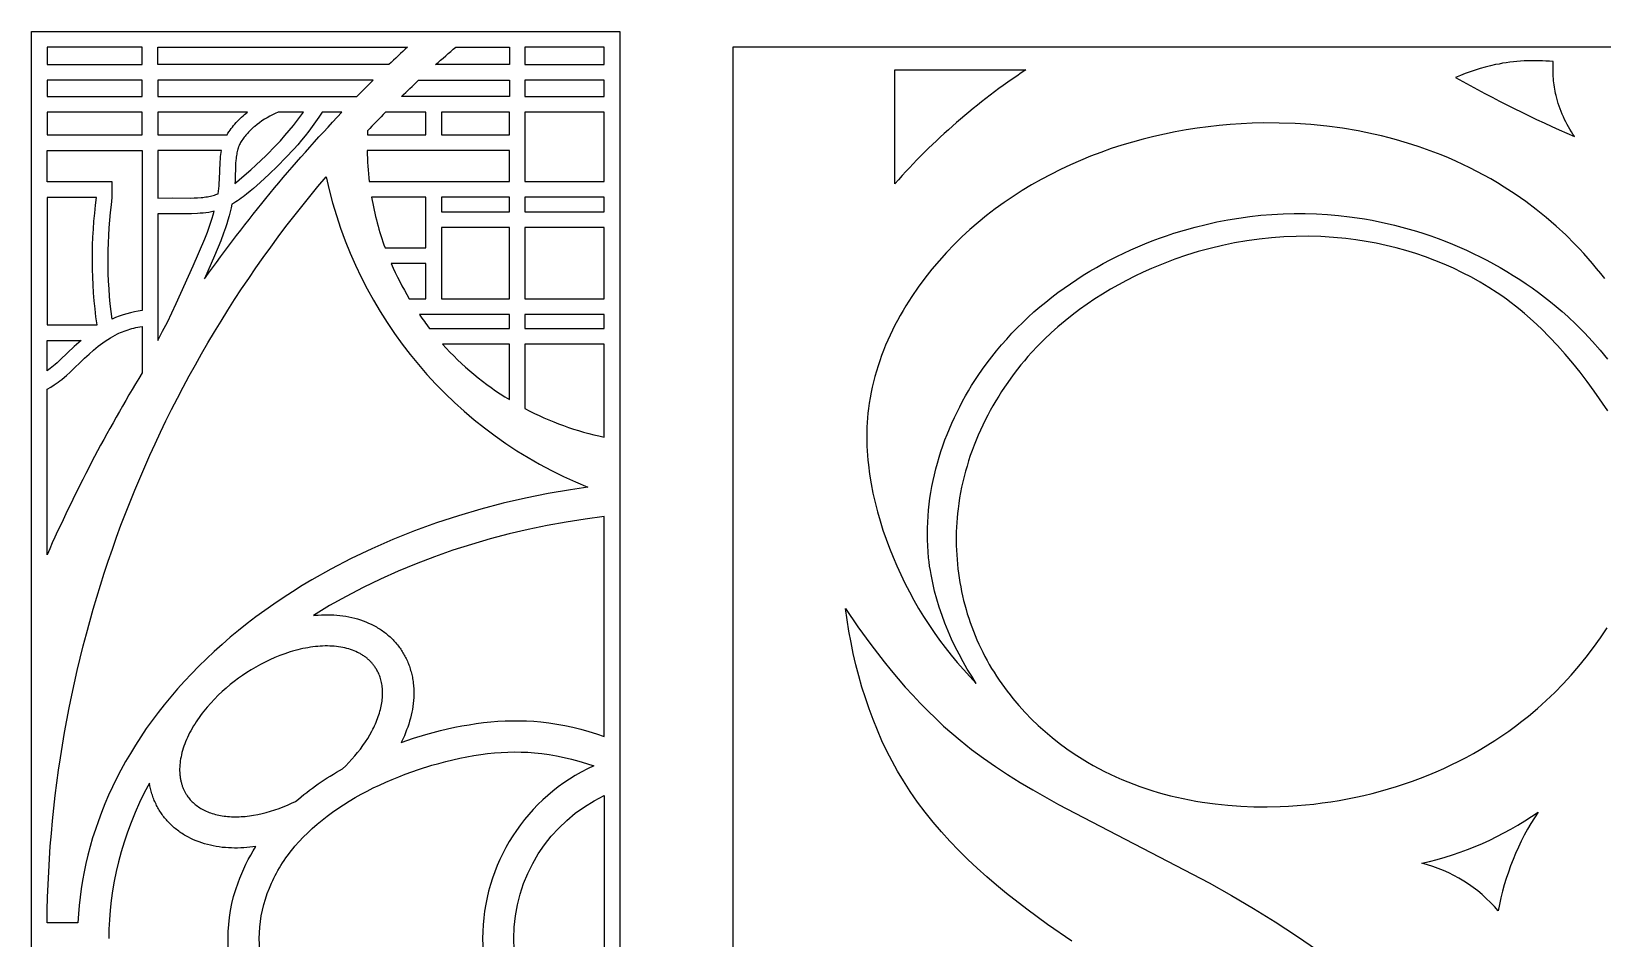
# Model space of a CAD drawing. Header units: millimetres. Extents: x 23 to 3094, y 69 to 2398.
# Drawn here: x 23 to 2034, y 1237 to 2398 of the extents above; entities that cross this region are included whole.
import ezdxf

# ---------------------------------------------------------------- set-up
doc = ezdxf.new("R2010")
doc.units = ezdxf.units.MM
doc.layers.get('0').update_dxf_attribs({"color": 1})

msp = doc.modelspace()

# ---------------------------------------------------------------- linework, layer by layer
for points in [[(776.2, 76.5), (23.4, 76.5), (23.4, 2398.2), (776.2, 2398.2)], [(43.4, 2355.7), (165.1, 2355.7), (165.1, 2378.2), (43.4, 2378.2)], [(654.9, 2378.2), (654.9, 2355.7), (756.2, 2355.7), (756.2, 2378.2)], [(920.9, 68.7), (2196.8, 68.7), (2196.8, 2378.2), (920.9, 2378.2)], [(43.4, 2335.7), (43.4, 2314.8), (165.1, 2314.8), (165.1, 2335.7)], [(654.9, 2335.7), (654.9, 2314.8), (756.2, 2314.8), (756.2, 2335.7)], [(43.4, 2294.8), (43.4, 2265.8), (165.1, 2265.8), (165.1, 2294.8)], [(273.7, 2265.8), (274.9, 2267.9), (276.2, 2270), (277.5, 2272), (279, 2274), (280.5, 2275.9), (282, 2277.8), (283.6, 2279.7), (285.3, 2281.6), (287, 2283.4), (288.7, 2285.1), (290.5, 2286.9), (292.3, 2288.5), (294.1, 2290.2), (296, 2291.8), (297.8, 2293.3), (299.7, 2294.8), (185.1, 2294.8), (185.1, 2265.8)], [(548.1, 2294.8), (548.1, 2265.8), (634.9, 2265.8), (634.9, 2294.8)], [(654.9, 2294.8), (654.9, 2206.1), (756.2, 2206.1), (756.2, 2294.8)], [(185.1, 2184.8), (203.4, 2185.1), (226.9, 2185), (231.5, 2185.1), (236, 2185.3), (240.4, 2185.6), (242.5, 2185.8), (244.5, 2186.1), (246.5, 2186.4), (248.5, 2186.7), (250.4, 2187), (252.3, 2187.5), (254.1, 2187.9), (255.9, 2188.4), (257.6, 2188.9), (259.2, 2189.5), (260.7, 2190), (262.2, 2190.6), (262.6, 2193.9), (263, 2197.2), (263.4, 2200.5), (263.7, 2203.8), (264, 2209.1), (264.8, 2230.3), (265.1, 2235.6), (265.4, 2238.2), (265.7, 2240.7), (266, 2243.3), (266.5, 2245.8), (185.1, 2245.8)], [(634.9, 2167.4), (634.9, 2186.1), (548.1, 2186.1), (548.1, 2167.4)], [(654.9, 2186.1), (654.9, 2167.4), (756.2, 2167.4), (756.2, 2186.1)], [(185.1, 2164.7), (185.1, 2002.9), (191.3, 2014.5), (197.3, 2026.2), (208.7, 2050), (230.2, 2098.3), (245.1, 2132.8), (248.5, 2141.5), (251.7, 2150.3), (254.6, 2159.1), (256, 2163.6), (257.3, 2168.1), (255.5, 2167.7), (253.8, 2167.3), (252, 2167), (250.2, 2166.7), (246.6, 2166.2), (243, 2165.8), (239.4, 2165.5), (235.7, 2165.3), (228.3, 2165)], [(548.1, 2056), (634.9, 2056), (634.9, 2147.4), (548.1, 2147.4)], [(654.9, 2056), (756.2, 2056), (756.2, 2147.4), (654.9, 2147.4)], [(756.2, 2036), (654.9, 2036), (654.9, 2018.2), (756.2, 2018.2)], [(86.9, 2002.9), (78.1, 1995), (60.7, 1978.3), (56.2, 1974.2), (53.9, 1972.2), (51.6, 1970.2), (49.6, 1968.6), (47.5, 1967), (45.5, 1965.5), (43.4, 1964), (43.4, 2002.9)], [(496.5, 1488.4), (512.3, 1493.7), (528.2, 1498.5), (537.4, 1501.1), (546.6, 1503.5), (555.8, 1505.7), (565, 1507.7), (574.2, 1509.5), (583.4, 1511.1), (592.6, 1512.5), (601.8, 1513.7), (611, 1514.7), (620.2, 1515.4), (629.4, 1515.9), (638.6, 1516.2), (647.7, 1516.2), (656.9, 1515.9), (666.1, 1515.4), (675.3, 1514.6), (685.6, 1513.4), (695.8, 1511.8), (706.1, 1509.9), (716.2, 1507.7), (726.3, 1505.2), (736.4, 1502.4), (746.3, 1499.3), (756.2, 1496), (756.2, 1777.4), (731.9, 1774.2), (707.6, 1770.3), (683.3, 1765.9), (659, 1760.8), (634.7, 1755.1), (610.5, 1748.8), (586.5, 1741.8), (562.6, 1734.2), (539, 1725.9), (515.6, 1717), (492.6, 1707.5), (470, 1697.4), (447.8, 1686.7), (426, 1675.3), (404.8, 1663.4), (384.1, 1650.9), (387.3, 1651.2), (390.4, 1651.4), (394.4, 1651.6), (398.4, 1651.8), (402.4, 1651.8), (406.4, 1651.7), (410.3, 1651.5), (414.2, 1651.2), (418.1, 1650.9), (422, 1650.4), (425.8, 1649.8), (429.6, 1649.1), (433.3, 1648.3), (437, 1647.4), (440.7, 1646.4), (444.3, 1645.2), (447.9, 1644), (451.4, 1642.7), (454.8, 1641.2), (458.2, 1639.6), (461.5, 1638), (463.1, 1637.1), (464.7, 1636.2), (466.3, 1635.2), (467.9, 1634.3), (469.4, 1633.3), (470.9, 1632.3), (472.4, 1631.3), (473.9, 1630.2), (475.4, 1629.1), (476.8, 1628), (478.2, 1626.9), (479.6, 1625.7), (480.9, 1624.6), (482.2, 1623.4), (483.5, 1622.1), (484.8, 1620.9), (486.1, 1619.6), (487.3, 1618.4), (488.5, 1617.1), (489.6, 1615.8), (490.7, 1614.4), (491.8, 1613.1), (492.9, 1611.7), (493.9, 1610.4), (495, 1609), (495.9, 1607.6), (496.9, 1606.1), (497.8, 1604.7), (498.8, 1603.2), (499.6, 1601.7), (500.5, 1600.2), (501.3, 1598.7), (502.1, 1597.2), (502.9, 1595.6), (503.6, 1594), (504.4, 1592.4), (505.1, 1590.8), (505.7, 1589.1), (506.4, 1587.5), (507, 1585.8), (507.6, 1584.1), (508.1, 1582.4), (508.6, 1580.6), (509.1, 1578.9), (509.6, 1577.1), (510, 1575.4), (510.4, 1573.6), (510.8, 1571.8), (511.1, 1570), (511.4, 1568.2), (511.7, 1566.4), (511.9, 1564.5), (512.3, 1560.8), (512.5, 1557.1), (512.6, 1553.4), (512.6, 1549.6), (512.5, 1545.9), (512.3, 1542.1), (511.9, 1538.3), (511.4, 1534.5), (510.8, 1530.7), (510.1, 1526.9), (509.3, 1523.2), (508.3, 1519.4), (507.3, 1515.6), (506.1, 1511.9), (504.9, 1508.1), (503.5, 1504.4), (502.1, 1500.7), (500.6, 1497), (498.9, 1493.4)]]:
    msp.add_lwpolyline(points, close=True)
for points in [[(504.6, 2378.2, 0.004097), (480.9, 2355.7), (185.1, 2355.7), (185.1, 2378.2)], [(540.6, 2355.7, -0.005723), (566.4, 2378.2), (634.9, 2378.2), (634.9, 2355.7)], [(1845.7, 2339.3, 0.028334), (1997.8, 2263.9), (1995.8, 2266.9), (1993.9, 2269.9), (1992, 2273), (1990.2, 2276.1), (1988.4, 2279.3), (1986.7, 2282.5), (1985.1, 2285.7), (1983.6, 2289), (1982.1, 2292.3), (1980.7, 2295.7), (1979.4, 2299.1), (1978.2, 2302.5), (1977.1, 2305.9), (1976, 2309.4), (1975, 2312.8), (1974.2, 2316.3), (1973.6, 2319), (1973, 2321.7), (1972.5, 2324.4), (1972.1, 2327.1), (1971.7, 2329.8), (1971.3, 2332.5), (1971, 2335.2), (1970.8, 2337.9), (1970.6, 2340.6), (1970.5, 2343.3), (1970.3, 2348.8), (1970.3, 2354.2), (1970.5, 2359.7), (1965.9, 2360), (1961.3, 2360.3), (1956.7, 2360.5), (1952, 2360.7), (1947.4, 2360.7), (1942.7, 2360.7), (1938.1, 2360.6), (1933.5, 2360.4), (1928.8, 2360.1), (1924.2, 2359.7), (1919.6, 2359.2), (1915, 2358.7), (1910.4, 2358.1), (1905.8, 2357.4), (1901.2, 2356.5), (1896.6, 2355.7), (1890.1, 2354.2), (1883.6, 2352.6), (1877.1, 2350.8), (1870.7, 2348.8), (1864.4, 2346.7), (1858.1, 2344.4), (1851.8, 2341.9)], [(439.8, 2314.8, -0.003689), (460.5, 2335.7), (185.1, 2335.7), (185.1, 2314.8)], [(496.8, 2314.8, -0.005077), (518.7, 2335.7), (634.9, 2335.7), (634.9, 2314.8)], [(1128, 2348.9), (1295.6, 2348.9, 0.065693), (1128, 2203.3)], [(395.3, 2294.8), (391.2, 2288.6), (387, 2282.4), (382.7, 2276.4), (378.2, 2270.5), (373.7, 2264.6), (369, 2258.9), (364.1, 2253.2), (359.2, 2247.7), (349, 2236.7), (338.4, 2226), (327.5, 2215.5), (316.2, 2205.1), (307.6, 2197.4), (303.2, 2193.7), (298.7, 2190), (294.2, 2186.5), (291.9, 2184.8), (289.5, 2183.2), (287.2, 2181.6), (284.8, 2180), (282.4, 2178.6), (280, 2177.2), (279, 2172.3), (277.8, 2167.4), (276.4, 2162.1), (274.9, 2156.9), (273.3, 2151.8), (271.6, 2146.7), (269.3, 2140.1), (265.6, 2130.2), (257.6, 2110.9), (244.8, 2081.7, -0.034701), (420.6, 2294.8)], [(338.9, 2294.8, 0.067198), (312.1, 2279.1), (309.1, 2276.7), (307.7, 2275.5), (306.3, 2274.3), (304.9, 2273), (303.6, 2271.7), (302.3, 2270.4), (301, 2269.1), (299.7, 2267.8), (298.5, 2266.4), (297.7, 2265.4), (296.8, 2264.3), (295.7, 2263), (294.7, 2261.6), (293.7, 2260.2), (292.8, 2258.8), (291.9, 2257.5), (291.1, 2256.1), (290.4, 2254.8), (289.7, 2253.4), (289.1, 2252.1), (288.8, 2251.4), (288.5, 2250.7), (288.3, 2250.1), (288, 2249.4), (287.8, 2248.6), (287.5, 2247.9), (287.3, 2247.1), (287.1, 2246.3), (286.7, 2244.6), (286.3, 2242.9), (286, 2241.1), (285.7, 2239.3), (285.4, 2237.4), (285.2, 2235.3), (285, 2233.3), (284.7, 2229), (283.9, 2206.8), (283.7, 2203.7), (285.8, 2205.3), (289.3, 2208.1), (292.8, 2211.1), (304, 2221), (310.7, 2227.2), (323.7, 2239.6), (336, 2252.1), (341.9, 2258.4), (347.7, 2264.9), (353.3, 2271.4), (358.7, 2278), (363.9, 2284.7), (368.9, 2291.5), (371.3, 2294.8)], [(453.4, 2271, 0.003404), (453.2, 2265.8), (528.1, 2265.8), (528.1, 2294.8), (476.5, 2294.8, 0.005556)], [(126.5, 2030, -0.067634), (126.9, 2185.9), (126.9, 2205.9), (43.4, 2205.9), (43.4, 2245.8), (165.1, 2245.8), (165.1, 2041, 0.070713)], [(453, 2245.8, 0.026245), (455.6, 2206.1), (634.9, 2206.1), (634.9, 2245.8)], [(400.5, 2212.2, 0.249287), (735.5, 1815), (713.2, 1811.8), (684.4, 1806.8), (655.6, 1801), (626.9, 1794.4), (598.2, 1786.9), (569.7, 1778.5), (541.5, 1769.3), (513.5, 1759.1), (486, 1748.2), (458.9, 1736.3), (432.3, 1723.6), (406.3, 1710.1), (382, 1696.4), (369.6, 1689), (357.4, 1681.3), (345.4, 1673.5), (333.5, 1665.5), (322, 1657.4), (310.5, 1649), (299.4, 1640.5), (288.5, 1631.7), (277.8, 1622.9), (267.4, 1613.9), (257.2, 1604.7), (247.3, 1595.4), (237.6, 1586), (228.2, 1576.3), (219.1, 1566.7), (210.3, 1556.8), (201.7, 1546.9), (193.4, 1536.7), (185.5, 1526.6), (177.8, 1516.3), (170.4, 1506), (163.3, 1495.5), (156.5, 1485), (150, 1474.4), (143.8, 1463.8), (137.9, 1453), (132.3, 1442.3), (127, 1431.5), (122.1, 1420.7), (117.4, 1409.8), (113, 1398.9), (109, 1388), (105.2, 1377.1), (101.7, 1366.1), (98.6, 1355.3), (95.7, 1344.3), (93.1, 1333.5), (90.8, 1322.6), (88.8, 1311.8), (87.1, 1301), (85.7, 1290.3), (84.5, 1279.6), (83.6, 1269), (82.9, 1257.4), (43.4, 1257.4, -0.175952)], [(107.3, 2022.9, -0.068323), (106.7, 2185.9), (43.4, 2185.9), (43.4, 2022.9)], [(475.9, 2121.1), (528.1, 2121.1), (528.1, 2186.1), (458.6, 2186.1, 0.044313)], [(506.9, 2056), (528.1, 2056), (528.1, 2101.1), (483.8, 2101.1, 0.03342)], [(532.8, 2018.2), (634.9, 2018.2), (634.9, 2036), (519.8, 2036, 0.014471)], [(43.4, 1940.4), (48, 1943.1), (52.5, 1946), (54.9, 1947.7), (57.4, 1949.5), (59.8, 1951.2), (62.2, 1953), (65.6, 1955.9), (68.1, 1958), (72.8, 1962.2), (91.2, 1979.9), (97.1, 1985.3), (103, 1990.5), (105.9, 1992.9), (108.9, 1995.3), (111.9, 1997.6), (114.9, 1999.9), (117.9, 2002), (121, 2004), (124.4, 2006.2), (127.4, 2007.9), (130.5, 2009.6), (133.6, 2011.2), (135.3, 2012), (137.5, 2013), (139.9, 2013.9), (142.2, 2014.8), (144.6, 2015.7), (147, 2016.5), (149.5, 2017.2), (151.9, 2017.9), (154.4, 2018.6), (157, 2019.2), (159.5, 2019.7), (162.1, 2020.3), (165.1, 2020.8), (165.1, 1961.2, 0.032978), (43.4, 1728.6)], [(549.4, 1998.2, 0.073615), (634.9, 1927), (634.9, 1998.2)], [(756.2, 1879.2), (756.2, 1998.2), (654.9, 1998.2), (654.9, 1915.6, 0.071172)], [(421.6, 1454.7), (425.7, 1458.6), (429.6, 1462.7), (433.5, 1466.9), (437.2, 1471.2), (440.8, 1475.5), (444.3, 1479.9), (447.6, 1484.4), (450.7, 1489), (453.7, 1493.6), (456.4, 1498.2), (459, 1502.9), (460.2, 1505.2), (461.4, 1507.5), (462.5, 1509.8), (463.5, 1512.2), (464.5, 1514.5), (465.4, 1516.8), (466.3, 1519.1), (467.2, 1521.4), (467.9, 1523.7), (468.6, 1525.9), (469.3, 1528.2), (469.9, 1530.4), (470.4, 1532.6), (470.9, 1534.8), (471.3, 1537), (471.7, 1539.2), (472, 1541.3), (472.2, 1543.4), (472.4, 1545.5), (472.5, 1547.6), (472.6, 1549.6), (472.7, 1551.7), (472.6, 1553.6), (472.5, 1555.6), (472.4, 1557.5), (472.2, 1559.4), (472, 1561.3), (471.7, 1563.1), (471.4, 1564.9), (471, 1566.6), (470.5, 1568.4), (470.1, 1570.1), (469.5, 1571.7), (469, 1573.3), (468.3, 1574.9), (467.7, 1576.5), (467, 1578), (466.3, 1579.4), (465.5, 1580.9), (464.7, 1582.3), (463.8, 1583.6), (463, 1584.9), (462.4, 1585.7), (461.8, 1586.5), (461.2, 1587.3), (460.6, 1588.1), (460, 1588.8), (459.4, 1589.6), (458.7, 1590.3), (458, 1591.1), (457.4, 1591.8), (456.6, 1592.5), (455.9, 1593.2), (455.2, 1593.9), (454.4, 1594.6), (453.6, 1595.3), (452.8, 1596), (452, 1596.6), (451.2, 1597.3), (450.3, 1597.9), (449.4, 1598.5), (448.5, 1599.2), (447.6, 1599.8), (446.7, 1600.4), (445.7, 1600.9), (444.8, 1601.5), (443.8, 1602.1), (442.8, 1602.6), (441.8, 1603.1), (440.7, 1603.6), (438.6, 1604.6), (436.4, 1605.6), (434.1, 1606.4), (431.8, 1607.2), (429.4, 1608), (426.9, 1608.7), (424.4, 1609.3), (421.8, 1609.9), (419.1, 1610.3), (416.4, 1610.8), (413.7, 1611.1), (410.9, 1611.4), (408, 1611.6), (405.1, 1611.7), (402.1, 1611.8), (399.1, 1611.8), (396, 1611.7), (393, 1611.5), (389.8, 1611.3), (386.7, 1611), (383.5, 1610.6), (380.3, 1610.2), (377.1, 1609.6), (373.9, 1609), (370.6, 1608.4), (367.4, 1607.7), (364.1, 1606.9), (360.8, 1606), (357.5, 1605.1), (354.3, 1604.1), (347.8, 1601.9), (341.3, 1599.5), (334.9, 1596.9), (328.6, 1594.1), (322.4, 1591.2), (316.3, 1588), (310.4, 1584.8), (304.6, 1581.3), (299, 1577.8), (293.6, 1574.2), (288.3, 1570.5), (283, 1566.5), (277.8, 1562.4), (272.6, 1558), (267.5, 1553.5), (262.5, 1548.8), (257.6, 1543.9), (252.8, 1538.8), (248.3, 1533.7), (243.9, 1528.4), (241.8, 1525.7), (239.8, 1522.9), (237.8, 1520.2), (235.9, 1517.4), (234, 1514.6), (232.3, 1511.8), (230.5, 1509), (228.9, 1506.2), (227.3, 1503.4), (225.8, 1500.6), (224.4, 1497.7), (223.1, 1494.9), (221.8, 1492.1), (220.7, 1489.3), (219.6, 1486.5), (218.6, 1483.7), (217.6, 1480.9), (216.8, 1478.2), (216, 1475.5), (215.4, 1472.7), (214.8, 1470.1), (214.3, 1467.4), (213.9, 1464.8), (213.5, 1462.2), (213.3, 1459.7), (213.1, 1457.2), (213, 1454.7), (213, 1452.2), (213.1, 1449.9), (213.3, 1447.5), (213.4, 1446.4), (213.5, 1445.2), (213.6, 1444.1), (213.8, 1443), (214, 1441.9), (214.2, 1440.8), (214.4, 1439.7), (214.6, 1438.6), (214.9, 1437.6), (215.2, 1436.5), (215.5, 1435.5), (215.8, 1434.5), (216.1, 1433.5), (216.4, 1432.5), (216.8, 1431.5), (217.1, 1430.6), (217.5, 1429.6), (217.9, 1428.7), (218.4, 1427.7), (218.8, 1426.8), (219.2, 1425.9), (219.7, 1425.1), (220.2, 1424.2), (220.6, 1423.3), (221.1, 1422.5), (221.7, 1421.7), (222.2, 1420.9), (222.7, 1420.1), (223.7, 1418.7), (224.6, 1417.4), (225.7, 1416.2), (226.7, 1414.9), (227.9, 1413.7), (229, 1412.5), (230.3, 1411.3), (231.5, 1410.2), (232.9, 1409), (234.3, 1407.9), (235.7, 1406.9), (237.2, 1405.8), (238.7, 1404.8), (240.3, 1403.9), (241.9, 1402.9), (243.6, 1402), (245.3, 1401.2), (247.1, 1400.4), (248.9, 1399.6), (250.8, 1398.8), (252.7, 1398.1), (254.7, 1397.5), (256.7, 1396.9), (258.8, 1396.3), (260.9, 1395.8), (263.1, 1395.3), (265.3, 1394.9), (267.5, 1394.5), (269.8, 1394.2), (272.1, 1393.9), (274.4, 1393.7), (276.8, 1393.5), (279.2, 1393.3), (281.7, 1393.3), (284.2, 1393.2), (286.7, 1393.2), (289.2, 1393.3), (291.8, 1393.4), (294.4, 1393.6), (297, 1393.8), (299.6, 1394.1), (302.3, 1394.4), (307.6, 1395.2), (313, 1396.2), (318.5, 1397.4), (323.9, 1398.8), (329.4, 1400.3), (334.8, 1402), (340.2, 1403.9), (345.6, 1405.9), (351, 1408.1), (356.2, 1410.5), (361.4, 1412.9, -0.050049)], [(640.6, 1237.4, -0.289212), (756.2, 1420.4), (756.2, 1054.3, -0.289212)], [(1802.4, 1333.7, 0.098153), (1951.1, 1399.2, 0.101378), (1900.1, 1272.7, 0.158192)]]:
    msp.add_lwpolyline(points, format="xyb", close=True)
for points in [[(2036.4, 2081.9), (2031.3, 2088.5), (2026.1, 2095), (2020.8, 2101.4), (2015.4, 2107.7), (2009.8, 2113.9), (2004.2, 2120), (1998.4, 2126), (1986.6, 2137.8), (1974.3, 2149.1), (1961.7, 2160), (1948.8, 2170.4), (1935.4, 2180.4), (1921.8, 2190), (1907.9, 2199.1), (1899.3, 2204.3), (1890.6, 2209.4), (1881.8, 2214.4), (1873, 2219.1), (1864, 2223.7), (1855, 2228), (1845.8, 2232.2), (1836.6, 2236.3), (1827.3, 2240.1), (1818, 2243.8), (1808.6, 2247.3), (1799.1, 2250.6), (1789.5, 2253.7), (1779.9, 2256.7), (1770.2, 2259.5), (1760.5, 2262.1), (1750.7, 2264.6), (1740.8, 2266.9), (1721, 2270.9), (1701, 2274.3), (1680.9, 2277), (1660.6, 2279), (1640.2, 2280.3), (1619.8, 2281), (1599.3, 2281.1), (1585.2, 2280.7), (1571.1, 2280.1), (1557, 2279.1), (1543, 2277.8), (1528.9, 2276.3), (1514.9, 2274.4), (1500.9, 2272.2), (1487, 2269.7), (1473.2, 2266.9), (1459.4, 2263.8), (1445.7, 2260.3), (1432.1, 2256.6), (1418.5, 2252.5), (1405.1, 2248.2), (1391.9, 2243.5), (1378.7, 2238.5), (1365.7, 2233.2), (1352.8, 2227.5), (1340.1, 2221.6), (1327.6, 2215.3), (1315.3, 2208.8), (1303.1, 2201.9), (1291.2, 2194.6), (1279.4, 2187.1), (1267.9, 2179.3), (1256.6, 2171.1), (1245.6, 2162.6), (1234.8, 2153.8), (1224.2, 2144.7), (1213.9, 2135.2), (1204, 2125.4), (1194.2, 2115.3), (1184.7, 2104.7), (1175.4, 2093.8), (1166.5, 2082.5), (1158, 2071), (1149.9, 2059.2), (1146, 2053.2), (1142.3, 2047.1), (1138.6, 2041), (1135, 2034.8), (1131.6, 2028.5), (1128.3, 2022.2), (1125.1, 2015.9), (1122.1, 2009.5), (1119.2, 2003.1), (1116.4, 1996.6), (1113.7, 1990), (1111.2, 1983.5), (1108.8, 1976.8), (1106.6, 1970.2), (1104.5, 1963.5), (1102.6, 1956.8), (1100.9, 1950), (1099.3, 1943.2), (1097.8, 1936.4), (1096.5, 1929.5), (1095.4, 1922.7), (1094.5, 1915.8), (1093.8, 1909.8), (1093.2, 1903.8), (1092.8, 1897.8), (1092.5, 1891.8), (1092.3, 1885.8), (1092.3, 1879.8), (1092.3, 1873.8), (1092.5, 1867.7), (1092.8, 1861.7), (1093.2, 1855.6), (1093.7, 1849.6), (1094.3, 1843.6), (1095.8, 1831.5), (1097.7, 1819.5), (1100.1, 1807.5), (1102.8, 1795.5), (1105.8, 1783.6), (1109.2, 1771.8), (1112.9, 1760.1), (1116.9, 1748.4), (1121.2, 1736.9), (1125.8, 1725.5), (1130.6, 1714.2), (1135.7, 1703.1), (1141.1, 1692), (1146.7, 1681.2), (1152.5, 1670.5), (1158.6, 1659.9), (1164.9, 1649.5), (1171.5, 1639.3), (1178.3, 1629.2), (1185.4, 1619.4), (1192.6, 1609.7), (1200.1, 1600.1), (1207.8, 1590.8), (1215.8, 1581.7), (1223.9, 1572.8), (1232.3, 1564), (1226.5, 1573.1), (1220.9, 1582.3), (1215.5, 1591.7), (1210.3, 1601.2), (1205.4, 1610.9), (1200.7, 1620.7), (1196.4, 1630.7), (1192.3, 1640.8), (1188.5, 1651), (1185, 1661.3), (1181.8, 1671.6), (1179, 1682.1), (1176.6, 1692.7), (1174.5, 1703.3), (1173.6, 1708.6), (1172.7, 1714), (1172, 1719.3), (1171.4, 1724.7), (1170.7, 1732.3), (1170.2, 1739.8), (1169.9, 1747.5), (1169.8, 1755.1), (1169.9, 1762.7), (1170.2, 1770.3), (1170.7, 1777.9), (1171.3, 1785.6), (1172.1, 1793.2), (1173.1, 1800.8), (1174.3, 1808.4), (1175.6, 1815.9), (1177.2, 1823.5), (1178.8, 1831), (1180.7, 1838.5), (1182.7, 1845.9), (1184.9, 1853.4), (1187.2, 1860.7), (1189.7, 1868.1), (1192.3, 1875.4), (1195.1, 1882.6), (1198, 1889.8), (1201.1, 1897), (1204.3, 1904), (1207.7, 1911), (1211.2, 1918), (1214.8, 1924.9), (1218.6, 1931.7), (1222.4, 1938.4), (1226.4, 1945), (1230.6, 1951.6), (1234.8, 1958.1), (1240.5, 1966.2), (1246.3, 1974.2), (1252.2, 1982), (1258.4, 1989.7), (1264.8, 1997.3), (1271.3, 2004.6), (1277.9, 2011.9), (1284.8, 2018.9), (1291.8, 2025.9), (1298.9, 2032.6), (1306.2, 2039.2), (1313.7, 2045.7), (1321.2, 2051.9), (1328.9, 2058.1), (1336.8, 2064), (1344.7, 2069.8), (1352.8, 2075.4), (1361, 2080.9), (1369.3, 2086.2), (1377.7, 2091.4), (1386.2, 2096.3), (1394.8, 2101.1), (1403.5, 2105.8), (1412.3, 2110.3), (1421.2, 2114.6), (1430.1, 2118.7), (1439.1, 2122.7), (1448.2, 2126.4), (1457.4, 2130.1), (1466.6, 2133.5), (1475.8, 2136.8), (1485.1, 2139.9), (1498.8, 2144.1), (1512.6, 2147.9), (1526.4, 2151.3), (1540.3, 2154.4), (1554.3, 2157.1), (1568.3, 2159.4), (1582.4, 2161.3), (1596.5, 2162.9), (1610.7, 2164), (1624.9, 2164.8), (1639.1, 2165.1), (1653.3, 2165.1), (1667.5, 2164.7), (1681.7, 2163.8), (1695.9, 2162.6), (1710.1, 2161), (1719.7, 2159.7), (1729.2, 2158.2), (1738.8, 2156.5), (1748.4, 2154.6), (1757.9, 2152.5), (1767.3, 2150.3), (1776.8, 2147.9), (1786.2, 2145.3), (1795.5, 2142.5), (1804.8, 2139.6), (1814.1, 2136.5), (1823.3, 2133.2), (1832.4, 2129.7), (1841.5, 2126.1), (1850.5, 2122.3), (1859.4, 2118.3), (1868.2, 2114.2), (1877, 2109.9), (1885.7, 2105.5), (1894.3, 2100.9), (1902.8, 2096.1), (1911.2, 2091.2), (1919.5, 2086.1), (1927.7, 2080.8), (1935.8, 2075.4), (1943.8, 2069.9), (1951.6, 2064.1), (1959.4, 2058.3), (1967, 2052.3), (1974.5, 2046.1), (1981.9, 2039.8), (1989.1, 2033.3), (2000, 2023.1), (2010.6, 2012.5), (2020.8, 2001.5), (2030.7, 1990.3), (2040.2, 1978.8)], [(2040.6, 1912.5), (2023.1, 1937.8), (2014.1, 1950.1), (2004.9, 1962.1), (1995.5, 1973.8), (1985.9, 1985.3), (1976, 1996.4), (1965.9, 2007.1), (1955.5, 2017.6), (1944.8, 2027.6), (1933.9, 2037.3), (1928.2, 2042), (1922.5, 2046.5), (1916.8, 2051), (1910.9, 2055.4), (1904.9, 2059.7), (1898.9, 2063.8), (1888.2, 2070.7), (1877.3, 2077.3), (1866.1, 2083.6), (1854.6, 2089.5), (1843, 2095.1), (1831.2, 2100.3), (1819.1, 2105.2), (1807, 2109.8), (1794.6, 2113.9), (1782.1, 2117.8), (1769.5, 2121.2), (1756.8, 2124.4), (1744, 2127.1), (1731.1, 2129.5), (1718.2, 2131.5), (1705.2, 2133.2), (1689.4, 2134.7), (1673.4, 2135.6), (1657.5, 2136.1), (1641.6, 2135.9), (1625.7, 2135.3), (1609.9, 2134.1), (1594.1, 2132.4), (1578.4, 2130.2), (1562.7, 2127.5), (1547.2, 2124.3), (1531.7, 2120.6), (1516.4, 2116.4), (1501.2, 2111.7), (1486.2, 2106.6), (1471.4, 2101), (1456.7, 2094.9), (1445.9, 2090.1), (1435.2, 2085), (1424.7, 2079.7), (1414.2, 2074.1), (1404, 2068.3), (1393.9, 2062.2), (1383.9, 2055.9), (1374.1, 2049.3), (1364.5, 2042.4), (1355.1, 2035.3), (1345.9, 2028), (1336.9, 2020.4), (1328.1, 2012.5), (1319.6, 2004.3), (1311.2, 1996), (1303.2, 1987.3), (1298.5, 1982.1), (1293.9, 1976.8), (1289.5, 1971.4), (1285.1, 1965.9), (1280.8, 1960.3), (1276.7, 1954.7), (1272.6, 1949), (1268.6, 1943.2), (1264.7, 1937.3), (1261, 1931.4), (1257.3, 1925.4), (1253.7, 1919.3), (1250.3, 1913.2), (1247, 1907), (1243.8, 1900.7), (1240.7, 1894.4), (1237.7, 1888.1), (1234.9, 1881.6), (1232.1, 1875.2), (1229.5, 1868.6), (1227.1, 1862.1), (1224.7, 1855.5), (1222.5, 1848.8), (1220.5, 1842.1), (1218.5, 1835.4), (1216.7, 1828.6), (1215.1, 1821.8), (1213.6, 1815), (1212.2, 1808.1), (1211, 1801.2), (1209.9, 1794.3), (1209, 1787.4), (1208.3, 1781.5), (1207.8, 1775.6), (1207.3, 1769.7), (1207, 1763.8), (1206.8, 1757.9), (1206.7, 1752), (1206.7, 1746.1), (1206.8, 1740.2), (1207, 1734.3), (1207.3, 1728.4), (1207.7, 1722.5), (1208.2, 1716.6), (1208.8, 1710.7), (1209.6, 1704.8), (1210.4, 1699), (1211.4, 1693.2), (1212.4, 1687.3), (1213.6, 1681.5), (1214.8, 1675.8), (1216.2, 1670), (1217.7, 1664.3), (1219.2, 1658.6), (1220.9, 1652.9), (1222.7, 1647.3), (1224.6, 1641.7), (1226.6, 1636.2), (1228.6, 1630.6), (1230.8, 1625.2), (1233.1, 1619.7), (1235.5, 1614.3), (1238, 1609), (1240.6, 1603.7), (1243.3, 1598.5), (1246.1, 1593.3), (1249, 1588.2), (1252, 1583.1), (1255.1, 1578.1), (1258.3, 1573.1), (1261.5, 1568.2), (1264.9, 1563.3), (1268.3, 1558.5), (1271.9, 1553.8), (1275.5, 1549.1), (1279.2, 1544.5), (1286.8, 1535.5), (1294.7, 1526.8), (1303, 1518.3), (1311.5, 1510.1), (1320.3, 1502.2), (1329.3, 1494.6), (1338.6, 1487.3), (1348.1, 1480.3), (1357.8, 1473.6), (1367.7, 1467.2), (1374.7, 1463), (1381.8, 1458.9), (1389, 1455), (1396.3, 1451.2), (1403.7, 1447.7), (1411.1, 1444.2), (1418.6, 1440.9), (1426.2, 1437.8), (1433.8, 1434.8), (1441.5, 1432), (1449.3, 1429.3), (1457.1, 1426.8), (1465, 1424.5), (1472.9, 1422.2), (1480.9, 1420.2), (1488.9, 1418.3), (1497, 1416.5), (1505.1, 1414.8), (1513.2, 1413.3), (1521.4, 1412), (1537.8, 1409.7), (1554.4, 1408), (1571, 1406.7), (1587.7, 1406.1), (1604.4, 1405.9), (1621.1, 1406.3), (1631.9, 1406.8), (1642.8, 1407.5), (1653.6, 1408.4), (1664.4, 1409.5), (1675.1, 1410.9), (1685.9, 1412.4), (1696.6, 1414.1), (1707.2, 1416.1), (1717.9, 1418.2), (1728.4, 1420.6), (1739, 1423.2), (1749.4, 1425.9), (1759.8, 1428.9), (1770.1, 1432), (1780.4, 1435.4), (1790.6, 1438.9), (1800.7, 1442.7), (1810.7, 1446.6), (1820.6, 1450.8), (1830.4, 1455.1), (1840.1, 1459.7), (1849.7, 1464.4), (1859.2, 1469.3), (1868.6, 1474.4), (1877.9, 1479.7), (1887, 1485.2), (1896, 1490.9), (1904.9, 1496.7), (1913.6, 1502.8), (1922.2, 1509), (1930.6, 1515.4), (1938.9, 1522), (1950.5, 1531.8), (1961.7, 1541.9), (1972.6, 1552.4), (1983.2, 1563.2), (1993.5, 1574.4), (2003.3, 1585.9), (2012.9, 1597.7), (2022.1, 1609.8), (2031, 1622.2), (2039.4, 1634.9)], [(1354.6, 1234), (1323.4, 1255.5), (1296.9, 1274.9), (1270.9, 1295.2), (1258.2, 1305.7), (1245.8, 1316.4), (1233.6, 1327.4), (1221.6, 1338.7), (1210, 1350.2), (1198.7, 1362), (1187.7, 1374), (1177.1, 1386.4), (1167, 1399.1), (1157.2, 1412.1), (1152.5, 1418.7), (1147.9, 1425.4), (1143.4, 1432.2), (1139.1, 1439.1), (1131.7, 1451.6), (1124.6, 1464.4), (1117.9, 1477.3), (1111.7, 1490.6), (1105.8, 1504), (1100.3, 1517.6), (1095.2, 1531.3), (1090.4, 1545.3), (1086.1, 1559.3), (1082, 1573.4), (1078.4, 1587.7), (1075, 1602), (1072.1, 1616.4), (1069.4, 1630.8), (1067.1, 1645.2), (1065.1, 1659.6), (1080.8, 1636.5), (1097.3, 1613.7), (1114.4, 1591.4), (1123.3, 1580.5), (1132.3, 1569.7), (1141.5, 1559.1), (1151, 1548.7), (1160.6, 1538.6), (1170.4, 1528.6), (1180.4, 1518.8), (1190.6, 1509.3), (1201.1, 1500.1), (1211.7, 1491.1), (1226.4, 1479.5), (1241.4, 1468.3), (1256.8, 1457.6), (1272.5, 1447.2), (1288.4, 1437.2), (1304.6, 1427.6), (1337.5, 1409.1), (1530.5, 1308.8), (1558.9, 1292.6), (1587, 1276), (1614.7, 1258.8), (1642, 1241), (1668.9, 1222.6)]]:
    msp.add_lwpolyline(points)
for points in [[(325.2, 1179.7, -0.178086), (325.2, 1295), (327.8, 1301.8), (330.6, 1308.4), (332.1, 1311.6), (333.6, 1314.8), (335.2, 1318), (336.9, 1321.1), (338.7, 1324.4), (340.6, 1327.7), (342.6, 1330.9), (344.6, 1334.1), (346.7, 1337.3), (348.9, 1340.5), (352.2, 1345), (355.7, 1349.5), (358.1, 1352.6), (360.6, 1355.6), (365.8, 1361.5), (371.2, 1367.3), (376.9, 1372.9), (382.8, 1378.4), (388.9, 1383.8), (395.3, 1389.1), (401.9, 1394.2), (408.7, 1399.2), (415.6, 1404), (422.8, 1408.7), (430, 1413.3), (437.5, 1417.7), (445.1, 1422), (452.9, 1426.1), (460.8, 1430.1), (468.8, 1433.9), (476.9, 1437.6), (485.1, 1441.1), (493.4, 1444.5), (501.8, 1447.7), (510.2, 1450.8), (518.7, 1453.7), (535.7, 1459.1), (544.6, 1461.6), (553.6, 1464), (562.6, 1466.2), (571.5, 1468.2), (580.5, 1470), (589.3, 1471.6), (598.2, 1472.9), (606.9, 1474.1), (615.7, 1475), (624.3, 1475.6), (633, 1476), (641.6, 1476.2), (650.2, 1476.1), (658.7, 1475.8), (667.2, 1475.2), (676.3, 1474.2), (685.8, 1472.9), (695.4, 1471.2), (704.9, 1469.3), (714.5, 1467), (724, 1464.4), (733.4, 1461.5), (742.8, 1458.3, 0.643414), (742.8, 1016.5)], [(287.7, 1165.9, -0.178086), (287.7, 1308.8, -0.055563), (310.6, 1355.2), (306.8, 1354.7), (302.9, 1354.2), (299.1, 1353.9), (295.2, 1353.6), (291.2, 1353.4), (287.2, 1353.2), (283.3, 1353.2), (279.3, 1353.3), (275.4, 1353.5), (271.5, 1353.8), (267.6, 1354.1), (263.7, 1354.6), (259.9, 1355.2), (256.1, 1355.9), (252.4, 1356.7), (248.6, 1357.6), (245, 1358.6), (241.4, 1359.8), (237.8, 1361), (234.3, 1362.4), (230.9, 1363.8), (227.5, 1365.4), (224.2, 1367), (222.6, 1367.9), (220.9, 1368.8), (219.4, 1369.8), (217.8, 1370.7), (216.3, 1371.7), (214.7, 1372.7), (213.2, 1373.7), (211.8, 1374.8), (210.3, 1375.9), (208.9, 1377), (207.5, 1378.1), (206.1, 1379.3), (204.8, 1380.4), (203.4, 1381.7), (202.1, 1382.9), (200.9, 1384.1), (199.6, 1385.4), (198.4, 1386.6), (197.2, 1387.9), (196.1, 1389.2), (194.9, 1390.6), (193.8, 1391.9), (192.8, 1393.3), (191.7, 1394.6), (190.7, 1396), (189.7, 1397.4), (188.8, 1398.9), (187.8, 1400.3), (186.9, 1401.8), (186, 1403.3), (185.2, 1404.8), (184.4, 1406.3), (183.6, 1407.8), (182.8, 1409.4), (182, 1411), (181.3, 1412.6), (180.6, 1414.2), (179.9, 1415.9), (179.3, 1417.5), (178.7, 1419.2), (178.1, 1420.9), (177.6, 1422.6), (177, 1424.4), (176.6, 1426.1), (176.1, 1427.9), (175.7, 1429.6), (175, 1433), (174.4, 1436.4), (167.8, 1423.9), (161.8, 1411.3), (156.1, 1398.7), (151, 1386.1), (146.3, 1373.5), (142, 1360.9), (138.2, 1348.3), (134.8, 1335.7), (131.8, 1323.2), (129.3, 1310.7), (127.1, 1298.3), (125.4, 1285.9), (124.1, 1273.7), (123.2, 1261.5), (122.6, 1249.4), (122.4, 1237.4)]]:
    msp.add_lwpolyline(points, format="xyb")

doc.saveas('drawing.dxf')
